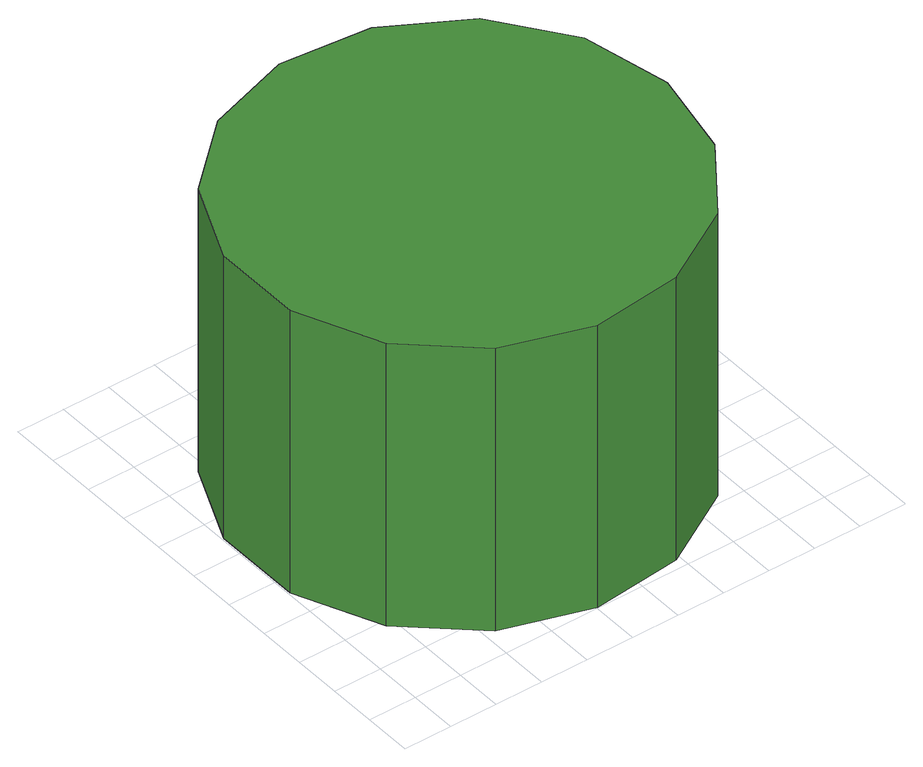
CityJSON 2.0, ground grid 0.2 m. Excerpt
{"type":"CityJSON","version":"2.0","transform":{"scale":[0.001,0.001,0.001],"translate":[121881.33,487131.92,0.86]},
"CityObjects":{
"tree1":{"type":"SolitaryVegetationObject","attributes":{"function":"something"},"geometry":[{"type":"MultiSurface","lod":"1","boundaries":[[[0,1,2,3,4,5,6,7,8,9,10,11,12,13,14]],[[15,16,17,18,19,20,21,22,23,24,25,26,27,28,29]],[[0,29,28,1]],[[1,28,27,2]],[[2,27,26,3]],[[3,26,25,4]],[[4,25,24,5]],[[5,24,23,6]],[[6,23,22,7]],[[7,22,21,8]],[[8,21,20,9]],[[9,20,19,10]],[[10,19,18,11]],[[11,18,17,12]],[[12,17,16,13]],[[13,16,15,14]],[[14,15,29,0]]]}]}
},
"vertices":[
[1812,910,1276],[1734,1280,1276],[1511,1587,1276],[1182,1777,1276],[806,1816,1276],[445,1699,1276],[163,1445,1276],[9,1099,1276],[9,720,1276],[163,374,1276],[445,120,1276],[806,3,1276],[1182,43,1276],[1511,232,1276],[1734,539,1276],[1734,539,6],[1511,232,6],[1182,43,6],[806,3,6],[445,120,6],[163,374,6],[9,720,6],[9,1099,6],[163,1445,6],[445,1699,6],[806,1816,6],[1182,1777,6],[1511,1587,6],[1734,1280,6],[1812,910,6]
]}
